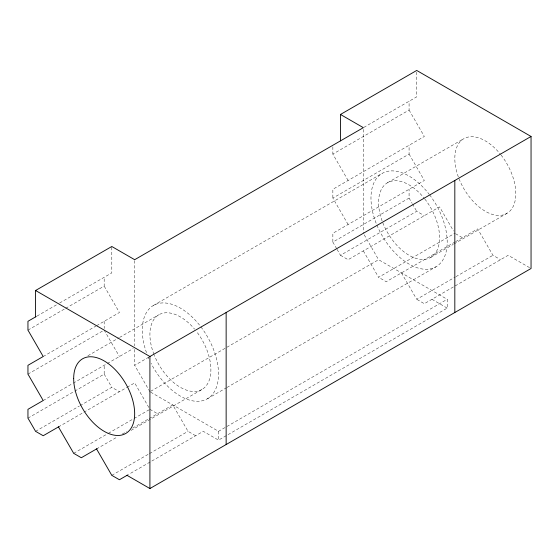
<?xml version="1.0" encoding="UTF-8"?>
<svg xmlns="http://www.w3.org/2000/svg" width="559" height="559" viewBox="0 0 559 559"><rect width="100%" height="100%" fill="white"/><g stroke="black" fill="none" stroke-linecap="round" stroke-linejoin="round"><path stroke-width="0.42" stroke-dasharray="2.79 2.1" d="M37.006 316.08L56.704 304.704M59.645 303.006L111.8 272.897L111.8 246.491M363.804 127.403L416.707 96.861L416.707 72.16M27.95 330.11L64.935 308.757M65.689 308.323L104.177 286.103L104.177 277.299M348.103 180.48L332.857 154.074L409.083 110.06L409.083 101.263M43.197 356.516L95.875 326.1M96.63 325.666L119.423 312.509L104.177 286.103M27.95 374.118L103.422 330.544M348.103 224.487L332.857 198.082L409.083 154.074L409.083 145.27M153.452 305.438L382.139 173.409M87.903 355.734L118.843 337.867M119.598 337.433L158.847 314.773M387.527 182.744L463.753 138.737M43.197 400.524L72.782 383.446M73.236 383.188L106.741 363.839M107.349 363.49L133.161 348.585M27.95 418.132L73.991 391.552M74.745 391.118L104.177 374.118L104.177 365.32M336.672 248.692L332.857 242.096L409.083 198.082L409.083 189.284M149.917 391.726L134.67 365.32L149.008 357.04M35.573 431.331L79.35 406.058M80.105 405.624L111.8 387.324L119.423 391.726M337.091 249.426L340.48 255.295L416.707 211.288L424.33 215.69M58.443 426.929L126.683 387.534M127.124 387.282L134.67 382.922L149.043 407.818M150.671 391.286L226.143 347.712M226.898 347.279L378.597 259.697L447.2 299.303L447.2 308.107L218.52 440.136L203.273 431.331L128.479 474.514M73.683 453.335L107.649 433.728M108.404 433.295L133.308 418.915M134.062 418.481L149.162 409.768M363.35 250.893L378.597 277.299L454.823 233.292M96.553 448.94L117.683 436.74M122.218 434.119L126.746 431.506M132.63 428.11L148.631 418.873M149.232 418.523L172.78 404.926L188.027 431.331L195.65 435.734M455.047 241.963L386.22 281.701L378.597 277.299M455.655 241.614L477.693 228.89L492.933 255.295L500.557 259.697M131.023 430.416L201.967 389.462A43.12 24.896 60 0 0 196.174 331.089M430.647 257.433L453.286 244.36M454.041 243.92L506.873 213.419M207.354 398.798L226.22 387.904M226.975 387.464L436.034 266.769M111.8 475.346L148.785 453.992M149.539 453.559L188.027 431.331M401.467 272.897L416.707 299.303L455.201 277.082M455.955 276.649L492.933 255.295M150.65 392.152L218.52 431.331L447.2 299.303M529.576 267.649L508.18 255.295L424.33 303.705L416.707 299.303M455.515 233.69L462.447 237.694M431.953 299.303L447.2 308.107M340.48 255.295L348.103 259.697L439.577 206.886L453.517 231.028M149.917 409.328L157.533 413.73M409.083 110.06L424.33 136.466L332.857 189.277L332.857 198.082M409.083 154.074L424.33 180.48L332.857 233.292L332.857 242.096M409.083 198.082L412.053 203.217M412.472 203.951L416.707 211.288M364.223 234.801L378.597 259.697M104.177 330.11L119.423 356.516M104.177 374.118L111.8 387.324M363.35 129.415L363.35 233.292M332.857 146.87L332.857 154.074M218.52 431.331L218.52 440.136M134.67 260.564L134.67 345.972M134.67 349.389L134.67 365.32M104.177 321.306L104.177 328.51M201.967 389.462A43.12 24.896 60 0 1 154.305 355.258M153.998 354.476A43.12 24.896 60 0 1 158.421 315.031A43.12 24.896 60 0 1 194.581 329.132M200.954 326.917A53.902 31.122 60 0 1 208.968 397.742A53.902 31.122 60 0 1 151.091 363.315M148.953 358.822A53.902 31.122 60 0 1 148.31 357.313M146.507 352.666A53.902 31.122 60 0 1 154.543 304.858A53.902 31.122 60 0 1 200.464 326.274M429.64 194.888A53.902 31.122 60 0 1 426.783 269.284A53.902 31.122 60 0 1 370.994 196.523A53.902 31.122 60 0 1 429.144 194.246M424.854 199.06A43.12 24.896 60 0 1 430.43 257.552A43.12 24.896 60 0 1 382.677 222.447M382.09 220.875A43.12 24.896 60 0 1 387.96 182.5A43.12 24.896 60 0 1 424.33 198.396M501.081 155.046A43.12 24.896 60 0 1 506.657 213.545A43.12 24.896 60 0 1 458.911 178.44M458.317 176.861A43.12 24.896 60 0 1 464.187 138.492A43.12 24.896 60 0 1 500.557 154.389"/><path stroke-width="0.84" d="M35.573 316.904L35.573 290.498L111.8 246.491L134.67 259.697L363.35 127.669L340.48 114.462L340.48 140.868M340.48 114.462L416.707 70.455L531.05 136.466L531.05 268.502L149.917 488.545L127.047 475.346M36.251 316.513L27.95 321.306L27.95 330.11L43.197 356.516L27.95 365.32L27.95 374.118L43.197 400.524L27.95 409.328L27.95 418.132L35.573 431.331L43.197 435.734L59.044 426.587M35.573 290.498L149.917 356.516L531.05 136.466M97.161 448.591L81.307 457.737L73.683 453.335L58.443 426.929M127.725 474.947L119.423 479.741L111.8 475.346L96.553 448.94M454.823 180.48L454.823 312.509M226.143 312.509L226.143 444.538M149.917 356.516L149.917 488.545M73.683 378.52A43.12 24.896 60 0 0 119.423 435.419A43.12 24.896 60 0 0 119.423 374.439A43.12 24.896 60 0 0 73.683 378.52"/></g></svg>
